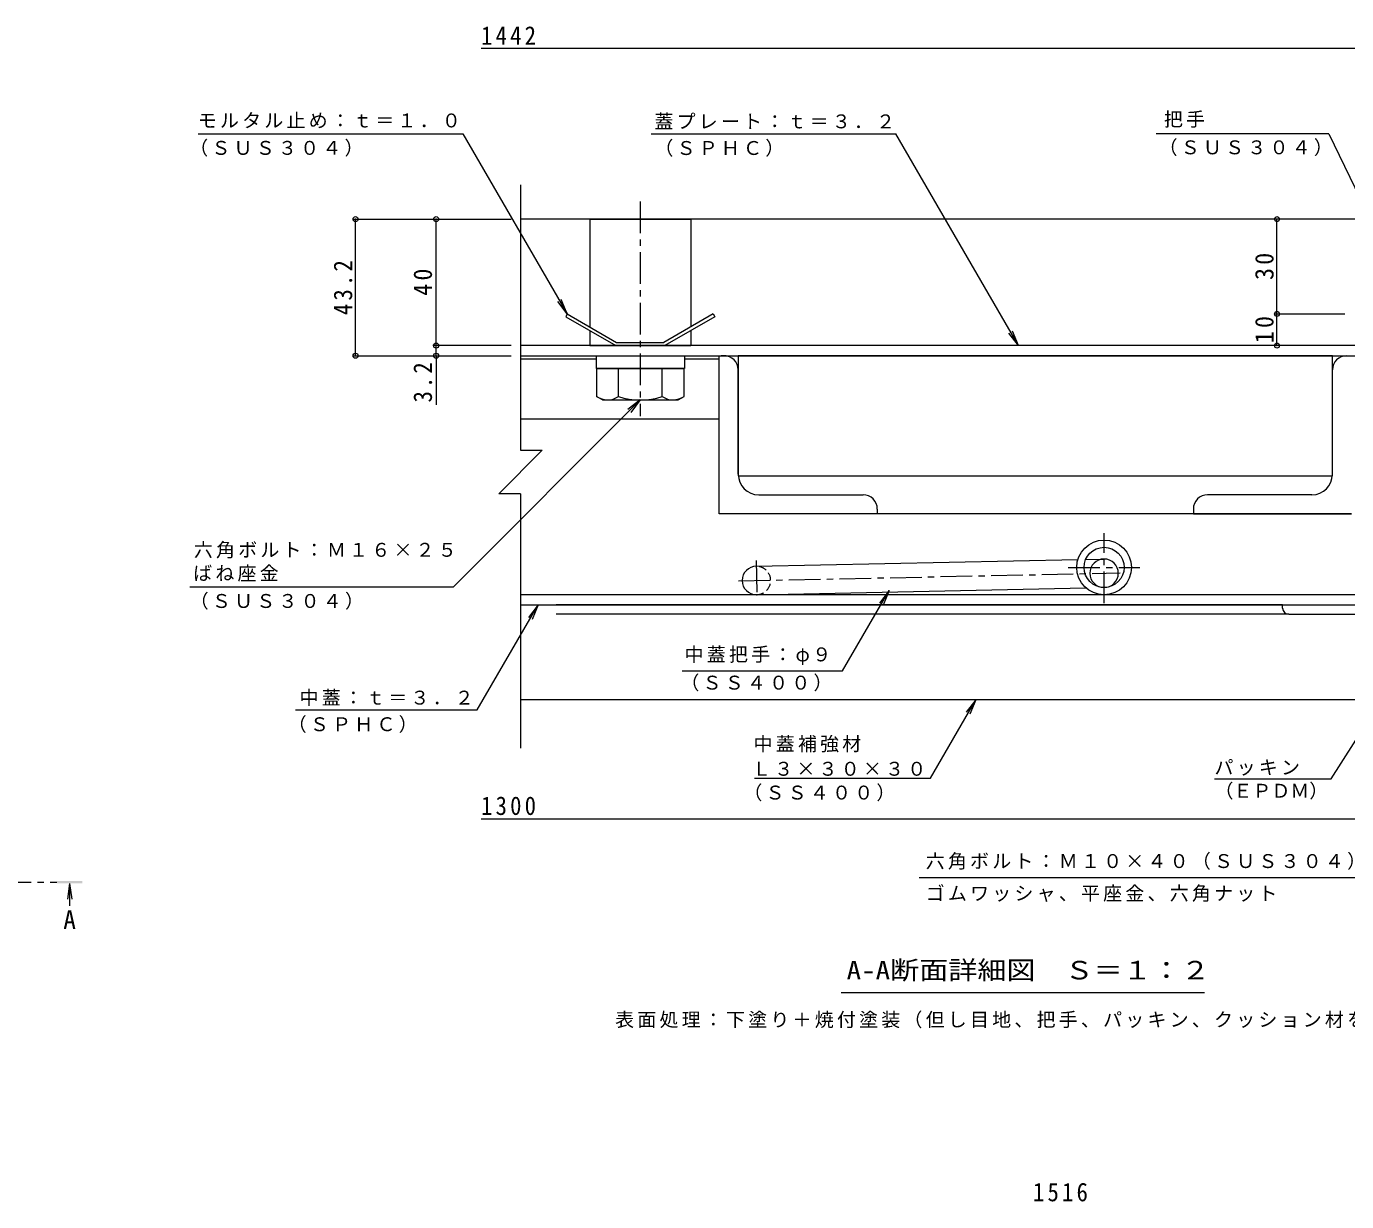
# Model space of a CAD drawing. Units: millimetres at full size, sheet at 1:10, with parts at other scales. Extents: x -2620 to 2731, y -1962 to 1737.
# Drawn here: x -531 to 1557, y -121 to 1737 of the extents above; entities that cross this region are included whole.
import ezdxf
from ezdxf.enums import TextEntityAlignment as Align

# ---------------------------------------------------------------- set-up
doc = ezdxf.new("R2010")
doc.units = ezdxf.units.MM
doc.header["$LTSCALE"] = 10
doc.header["$PDMODE"] = 32
doc.header["$PDSIZE"] = 8
doc.linetypes.add('CHAIN1', pattern=[8, 5, -1, 1, -1])
doc.linetypes.add('DASHED1', pattern=[1.8, 1.2, -0.6])
for name, color, linetype, lineweight in [('0-2_仕上', 3, 'Continuous', 9), ('0-5_寸法', 7, 'DASHED1', 9), ('D-2', 3, 'Continuous', 9), ('D-3', 4, 'Continuous', 9), ('D-5', 7, 'Continuous', 9), ('D-6', 6, 'Continuous', 9), ('D-8', 5, 'Continuous', 5), ('D-9', 134, 'Continuous', 5), ('D-A', 3, 'Continuous', 9), ('D-B', 6, 'Continuous', 9), ('D-C', 5, 'Continuous', 5), ('D-F', 7, 'Continuous', 9)]:
    doc.layers.add(name, color=color, linetype=linetype, lineweight=lineweight)
doc.styles.add('ＭＳ ゴシック', font='')
doc.styles.get('ＭＳ ゴシック').set_extended_font_data('MS Gothic')

msp = doc.modelspace()

# ---------------------------------------------------------------- linework, layer by layer
at = {"layer": '0-2_仕上', "color": 4, "linetype": 'CHAIN1'}
msp.add_line((-1054.02, 383.92), (-483.02, 383.92), dxfattribs=at)
at = {"layer": '0-2_仕上', "color": 4}
for q in [(-466.28, 357.13), (-459.76, 357.13), (-463.02, 346.32)]:
    msp.add_line((-463.02, 381.92), q, dxfattribs=at)
msp.add_solid([(-443.02, 381.92), (-443.02, 385.92), (-483.02, 381.92), (-483.02, 385.92)], dxfattribs=at)
at = {"layer": 'D-2'}
for p, q in [((1899.1, 1232.6), (250.37, 1232.6)), ((250.37, 1216.6), (1899.1, 1216.6))]:
    msp.add_line(p, q, dxfattribs=at)
at = {"layer": 'D-2', "linetype": 'CHAIN1'}
for p, q in [((1173.6, 825.11), (1173.6, 936.09)), ((1116.86, 881.85), (1230.34, 881.85))]:
    msp.add_line(p, q, dxfattribs=at)
at = {"layer": 'D-2'}
for radius in [43.25, 31.75]:
    msp.add_circle((1173.6, 881.85), radius, dxfattribs=at)
at = {"layer": 'D-3'}
for p, q in [((1886.1, 1432.6), (250.37, 1432.6)), ((324.41, 1282.6), (321.91, 1278.27)), ((321.91, 1278.27), (401.01, 1232.6)), ((324.41, 1282.6), (402.35, 1237.6)), ((555.29, 1282.6), (477.35, 1237.6)), ((557.79, 1278.27), (478.69, 1232.6)), ((555.29, 1282.6), (557.79, 1278.27)), ((401.01, 1232.6), (478.69, 1232.6)), ((402.35, 1237.6), (477.35, 1237.6))]:
    msp.add_line(p, q, dxfattribs=at)
at = {"layer": 'D-5'}
for p, q in [((-259.8, 1567.35), (159.13, 1567.35)), ((456.82, 1567.35), (844, 1567.35)), ((1038.29, 1232.6), (844, 1567.35)), ((1529.43, 1567.35), (1256.18, 1567.35)), ((1529.43, 1567.35), (1609.85, 1400.26)), ((324.41, 1282.6), (314.79, 1305.68)), ((1038.29, 1232.6), (1028.67, 1255.68)), ((1038.29, 1232.6), (1023.03, 1252.4)), ((439.85, 1146.6), (420.01, 1131.38)), ((143.96, 850.72), (-273.02, 850.72)), ((833.61, 845.25), (818.35, 825.45)), ((833.61, 845.25), (823.99, 822.18)), ((278.28, 822.6), (263.01, 802.8)), ((278.28, 822.6), (268.66, 799.53)), ((1532.86, 547.48), (1684.58, 785.58)), ((898.9, 548.65), (970.84, 672.6)), ((970.84, 672.6), (955.57, 652.8)), ((970.84, 672.6), (961.22, 649.53)), ((620.34, 548.65), (898.9, 548.65)), ((1348.29, 547.48), (1532.86, 547.48)), ((881.26, 391.48), (1586.13, 391.48)), ((1332.51, 208.89), (757.51, 208.89))]:
    msp.add_line(p, q, dxfattribs=at)
for points in [[(159.13, 1567.35), (324.41, 1282.6), (309.14, 1302.4)], [(143.96, 850.72), (439.85, 1146.6), (424.63, 1126.77)], [(506.22, 718.34), (759.95, 718.34), (833.61, 845.25)], [(-105.69, 656.78), (182.03, 656.78), (278.28, 822.6)]]:
    msp.add_lwpolyline(points, dxfattribs=at)
at = {"layer": 'D-6'}
for p, q in [((250.37, 1216.6), (1966.1, 1216.6)), ((250.37, 1211.6), (369.85, 1211.6)), ((509.85, 1211.6), (564.85, 1211.6)), ((250.37, 1116.6), (564.85, 1116.6)), ((623.13, 883.59), (1132.16, 894.24)), ((1144.47, 894.5), (1173.6, 895.11)), ((624.07, 838.61), (1144.9, 849.5)), ((1173.6, 850.1), (1174.07, 850.11))]:
    msp.add_line(p, q, dxfattribs=at)
at = {"layer": 'D-6', "linetype": 'CHAIN1'}
for p, q in [((622.94, 892.6), (624.19, 832.73)), ((595.08, 860.51), (1198.88, 873.13))]:
    msp.add_line(p, q, dxfattribs=at)
at = {"layer": 'D-6'}
for centre, start, end in [((623.6, 861.1), 90, 270), ((1173.6, 872.6), 90, 270), ((1173.6, 872.6), 270, 90)]:
    msp.add_arc(centre, 22.5, start, end, dxfattribs=at)
at = {"layer": 'D-6', "linetype": 'DASHED1'}
msp.add_arc((623.6, 861.1), 22.5, 270, 90, dxfattribs=at)
at = {"layer": 'D-8'}
for p, q in [((564.85, 966.6), (564.85, 1216.6)), ((564.85, 1216.6), (1564.85, 1216.6)), ((1564.85, 966.6), (564.85, 966.6))]:
    msp.add_line(p, q, dxfattribs=at)
at = {"layer": 'D-9'}
for p, q in [((564.85, 966.6), (564.85, 1216.6)), ((575.57, 1216.6), (568.02, 1216.6)), ((594.85, 1029.07), (594.85, 1194.15)), ((1534.85, 1029.07), (1534.85, 1194.15)), ((627.31, 996.6), (792.39, 996.6)), ((1502.38, 996.6), (1337.3, 996.6))]:
    msp.add_line(p, q, dxfattribs=at)
for points in [[(814.85, 974.15), (814.85, 966.6), (564.85, 966.6)], [(1314.85, 974.15), (1314.85, 966.6), (1564.85, 966.6)]]:
    msp.add_lwpolyline(points, dxfattribs=at)
for centre, radius, start, end in [((572.35, 1194.1), 22.5, 0.11869, 89.87078), ((1557.35, 1194.1), 22.5, 90.12922, 179.88131), ((627.35, 1029.1), 32.5, 180.05807, 269.94193), ((1502.35, 1029.1), 32.5, 270.05807, 359.94193), ((792.35, 974.1), 22.5, 0.12922, 89.88131), ((1337.35, 974.1), 22.5, 90.11869, 179.87078)]:
    msp.add_arc(centre, radius, start, end, dxfattribs=at)
at = {"layer": 'D-A'}
for p, q in [((1891.6, 838.6), (250.37, 838.6)), ((250.37, 822.6), (1891.6, 822.6))]:
    msp.add_line(p, q, dxfattribs=at)
at = {"layer": 'D-B', "color": 4}
for p, q in [((594.85, 1216.6), (594.85, 1026.6)), ((1534.85, 1216.6), (594.85, 1216.6)), ((1534.85, 1026.6), (1534.85, 1216.6)), ((594.85, 1026.6), (1534.85, 1026.6))]:
    msp.add_line(p, q, dxfattribs=at)
at = {"layer": 'D-B'}
for p, q in [((1456.1, 822.6), (306.9, 822.6)), ((1456.1, 822.6), (1606.1, 822.6)), ((1456.1, 817.6), (1456.1, 822.6)), ((1466.1, 807.6), (306.9, 807.6)), ((1466.1, 807.6), (1571.1, 807.6)), ((1601.1, 672.6), (250.37, 672.6))]:
    msp.add_line(p, q, dxfattribs=at)
msp.add_arc((1466.1, 817.6), 10, 180, 270, dxfattribs=at)
at = {"layer": 'D-C', "color": 2, "linetype": 'CHAIN1', "lineweight": 9}
msp.add_line((439.85, 1460.28), (439.85, 1120.97), dxfattribs=at)
at = {"layer": 'D-C', "color": 2, "lineweight": 9}
for p, q in [((359.85, 1432.6), (359.85, 1262.14)), ((359.85, 1432.6), (519.85, 1432.6)), ((519.85, 1432.6), (519.85, 1262.14)), ((359.85, 1256.36), (359.85, 1232.6)), ((519.85, 1256.36), (519.85, 1232.6)), ((359.85, 1232.6), (519.85, 1232.6))]:
    msp.add_line(p, q, dxfattribs=at)
at = {"layer": 'D-C', "color": 134}
for p, q in [((369.85, 1216.6), (369.85, 1196.6)), ((369.85, 1216.6), (509.85, 1216.6)), ((509.85, 1216.6), (509.85, 1196.6)), ((369.85, 1196.6), (509.85, 1196.6))]:
    msp.add_line(p, q, dxfattribs=at)
at = {"layer": 'D-C'}
for p, q in [((370.57, 1196.6), (370.57, 1151.96)), ((509.13, 1196.6), (370.57, 1196.6)), ((405.21, 1151.96), (405.21, 1196.6)), ((474.49, 1151.96), (474.49, 1196.6)), ((509.13, 1151.96), (509.13, 1196.6)), ((379.85, 1146.6), (370.57, 1151.96))]:
    msp.add_line(p, q, dxfattribs=at)
msp.add_lwpolyline([(379.85, 1146.6), (499.85, 1146.6), (509.13, 1151.96)], dxfattribs=at)
for centre, radius, start, end in [((391.01, 1187.37), 40.89, 240, 265.61574), ((386.8, 1180.77), 34.18, 271.81354, 302.57069), ((439.85, 1261.24), 114.64, 252.41203, 287.58795), ((492.89, 1180.77), 34.18, 237.42929, 268.18645), ((488.68, 1187.37), 40.89, 274.38425, 299.99998)]:
    msp.add_arc(centre, radius, start, end, dxfattribs=at)
at = {"layer": 'D-F'}
for p, q in [((2011.1, 1702.41), (187.94, 1702.41)), ((250.37, 1486.86), (250.37, 1067.01)), ((-13.51, 1432.6), (235.37, 1432.6)), ((-10.51, 1216.6), (-10.51, 1432.6)), ((116.72, 1232.6), (116.72, 1432.6)), ((1447.19, 1282.6), (1447.19, 1432.6)), ((1444.19, 1282.6), (1554.41, 1282.6)), ((1447.19, 1232.6), (1447.19, 1282.6)), ((235.37, 1232.6), (111.72, 1232.6)), ((116.72, 1216.6), (116.72, 1232.6)), ((-13.51, 1216.6), (235.37, 1216.6)), ((116.72, 1216.6), (116.72, 1139.05)), ((284.78, 1067.01), (215.96, 998.2)), ((250.37, 1067.01), (284.78, 1067.01)), ((250.37, 998.2), (215.96, 998.2)), ((250.37, 998.2), (250.37, 596.06)), ((1656.09, 483.82), (187.94, 483.82))]:
    msp.add_line(p, q, dxfattribs=at)
for p in [(-10.51, 1432.6), (116.72, 1432.6), (1447.19, 1432.6), (1447.19, 1282.6), (116.72, 1232.6), (1447.19, 1232.6), (-10.51, 1216.6), (116.72, 1216.6)]:
    msp.add_point(p, dxfattribs=at)

# ---------------------------------------------------------------- texts
at = {"layer": '0-5_寸法', "color": 2, "style": 'ＭＳ ゴシック'}
msp.add_text('A', height=29.33, dxfattribs=at).set_placement((-473.02, 301.22), align=Align.BOTTOM_LEFT)
at = {"layer": 'D-5', "style": 'ＭＳ ゴシック'}
msp.add_text('（ＥＰＤＭ）', height=21.99, dxfattribs=at).set_placement((1348.29, 510.92), align=Align.BOTTOM_LEFT)
at = {"layer": 'D-5', "color": 2, "style": 'ＭＳ ゴシック', "width": 1.15}
msp.add_text('A-A断面詳細図\u3000Ｓ＝１：２', height=29.33, dxfattribs=at).set_placement((766.26, 221.39), align=Align.BOTTOM_LEFT)
at = {"layer": 'D-5', "char_height": 21.99, "attachment_point": 7, "style": 'ＭＳ ゴシック'}
for s, insert in [('\\T1.17;モルタル止め：ｔ＝１．０', (-260.2, 1576.35)), ('\\T1.17;蓋プレート：ｔ＝３．２', (462.15, 1574.9)), ('\\T1.17;把手', (1268.27, 1577.19)), ('\\T1.17;（ＳＵＳ３０４）', (-273.76, 1531.45)), ('\\T1.17;（ＳＰＨＣ）', (462.15, 1531.23)), ('\\T1.17;（ＳＵＳ３０４）', (1259.86, 1532.28)), ('\\T1.17;六角ボルト：Ｍ１６×２５', (-266.49, 896.07)), ('\\T1.17;ばね座金', (-267.54, 859.35)), ('\\T1.17;（ＳＵＳ３０４）', (-273.02, 814.85)), ('\\T1.17;中蓋把手：φ９', (509.93, 727.22)), ('\\T1.17;（ＳＳ４００）', (503.29, 685.68)), ('\\T1.17;中蓋：ｔ＝３．２', (-99.26, 662.47)), ('\\T1.17;（ＳＰＨＣ）', (-117.94, 619.91)), ('\\T1.17;中蓋補強材', (619.06, 589.15)), ('\\T1.17;Ｌ３×３０×３０', (616.71, 551.96)), ('\\T1.17;パッキン', (1348.29, 552.3)), ('\\T1.17;（ＳＳ４００）', (602.87, 511.83)), ('\\T1.17;六角ボルト：Ｍ１０×４０（ＳＵＳ３０４）', (891.4, 403.5)), ('\\T1.17;ゴムワッシャ、平座金、六角ナット', (891.4, 352.68)), ('\\T1.17;表面処理：下塗り＋焼付塗装（但し目地、把手、パッキン、クッション材を除く）', (400.01, 152.76))]:
    msp.add_mtext(s, dxfattribs=dict(at, insert=insert))
at = {"layer": 'D-F', "color": 2, "char_height": 29.33, "attachment_point": 7, "style": 'ＭＳ ゴシック'}
for s, insert in [('\\T1.28;\\W0.9;1442', (187.94, 1708.41)), ('\\T1.28;\\W0.9;1300', (187.94, 489.82)), ('\\T1.28;\\W0.9;1516', (1061.1, -121.17))]:
    msp.add_mtext(s, dxfattribs=dict(at, insert=insert))
at = {"layer": 'D-F', "color": 2, "char_height": 29.33, "attachment_point": 7, "rotation": 90, "style": 'ＭＳ ゴシック'}
for s, insert in [('\\T1.28;\\W0.9;43.2', (-15.51, 1280.85)), ('\\T1.27;\\W0.95;30', (1442.19, 1336.35)), ('\\T1.27;\\W0.95;40', (110.72, 1311.35)), ('\\T1.27;\\W0.95;10', (1442.19, 1236.35)), ('\\T1.27;\\W0.9;3.2', (110.72, 1142.66))]:
    msp.add_mtext(s, dxfattribs=dict(at, insert=insert))

doc.saveas('drawing.dxf')
